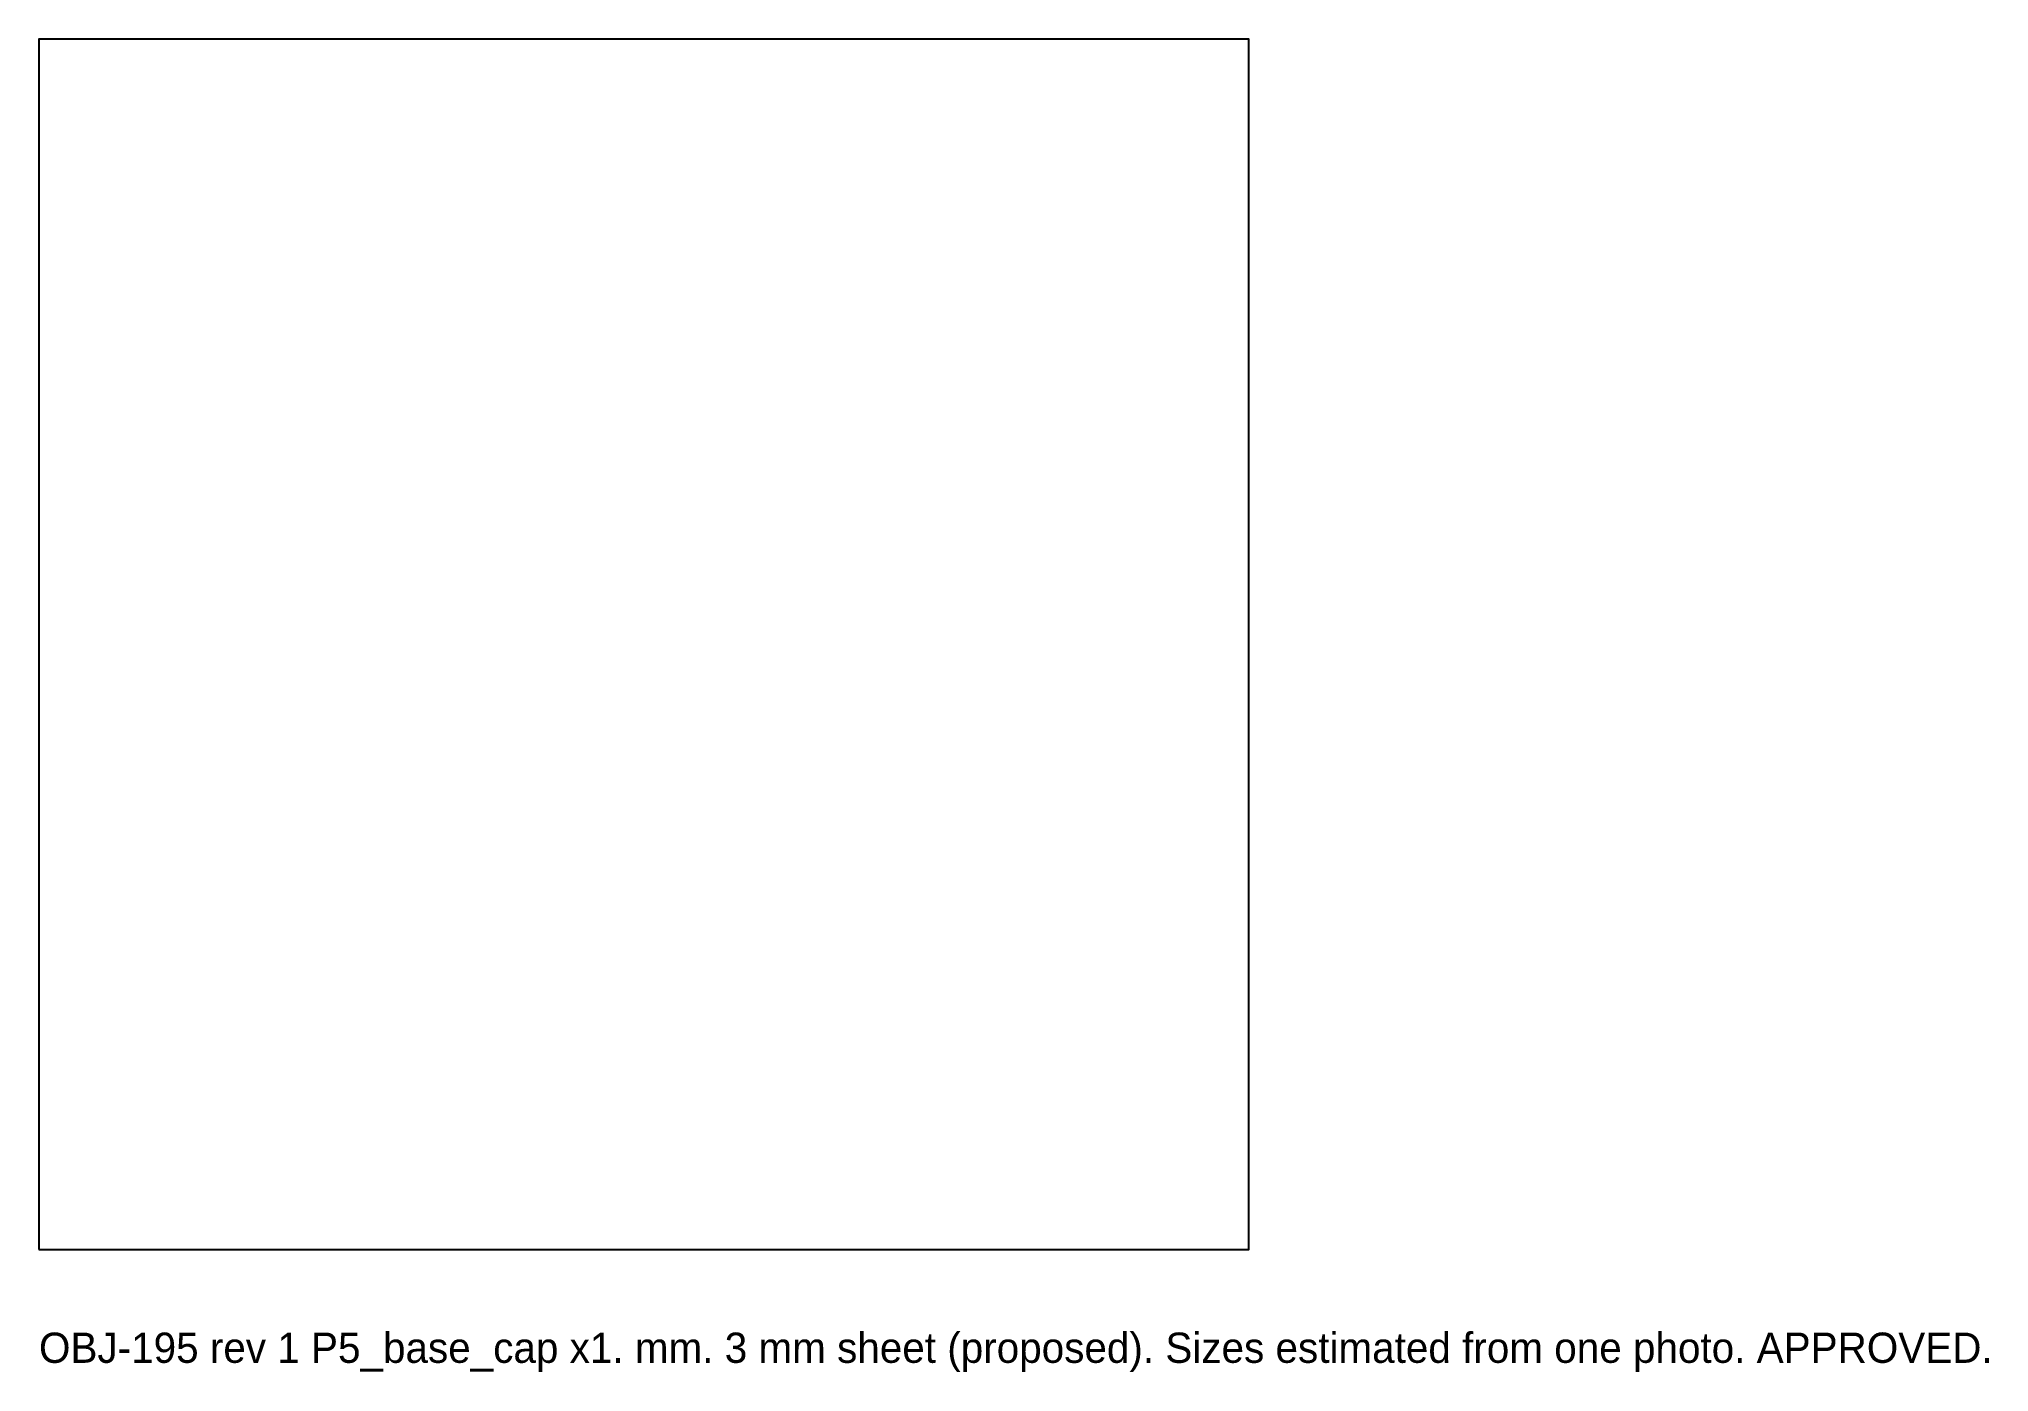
# Model space of a CAD drawing. Header units: millimetres. Extents: x 0 to 516, y -32 to 320.
import ezdxf

# ---------------------------------------------------------------- set-up
doc = ezdxf.new("R2010")
doc.units = ezdxf.units.MM
doc.layers.add('CUT', color=7, linetype='Continuous')
doc.layers.add('NOTE', color=8, linetype='Continuous')

msp = doc.modelspace()

# ---------------------------------------------------------------- linework, layer by layer
at = {"layer": 'CUT'}
msp.add_lwpolyline([(0, 0), (320, 0), (320, 320), (0, 320)], close=True, dxfattribs=at)

# ---------------------------------------------------------------- texts
at = {"layer": 'NOTE'}
msp.add_text('OBJ-195 rev 1 P5_base_cap x1. mm. 3 mm sheet (proposed). Sizes estimated from one photo. APPROVED.', height=8, dxfattribs=at).set_placement((0, -30))

doc.saveas('drawing.dxf')
